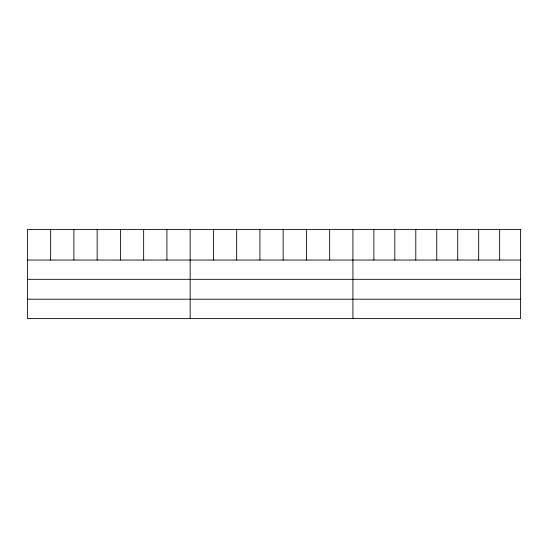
<?xml version="1.0" encoding="UTF-8"?>
<svg xmlns="http://www.w3.org/2000/svg" width="548" height="548" viewBox="0 0 548 548"><rect width="100%" height="100%" fill="white"/><g stroke="black" fill="none" stroke-linecap="round" stroke-linejoin="round"><path stroke-width="0.82" d="M27.4 260.04L520.6 260.04M27.4 279.336L520.6 279.336M27.4 299.208L520.6 299.208M499.639 229.496L499.639 260.04M478.678 229.496L478.678 260.04M457.717 229.496L457.717 260.04M436.756 229.496L436.756 260.04M415.795 229.496L415.795 260.04M394.834 229.496L394.834 260.04M373.873 229.496L373.873 260.04M352.912 229.496L352.912 318.504M329.663 229.496L329.663 260.04M306.407 229.496L306.407 260.04M283.158 229.496L283.158 260.04M259.91 229.496L259.91 260.04M236.661 229.496L236.661 260.04M213.405 229.496L213.405 260.04M190.156 229.496L190.156 318.504M166.907 229.496L166.907 260.04M143.651 229.496L143.651 260.04M120.402 229.496L120.402 260.04M97.154 229.496L97.154 260.04M73.905 229.496L73.905 260.04M50.649 229.496L50.649 260.04M520.6 229.496L27.4 229.496L27.4 318.504L520.6 318.504L520.6 229.496"/></g></svg>
